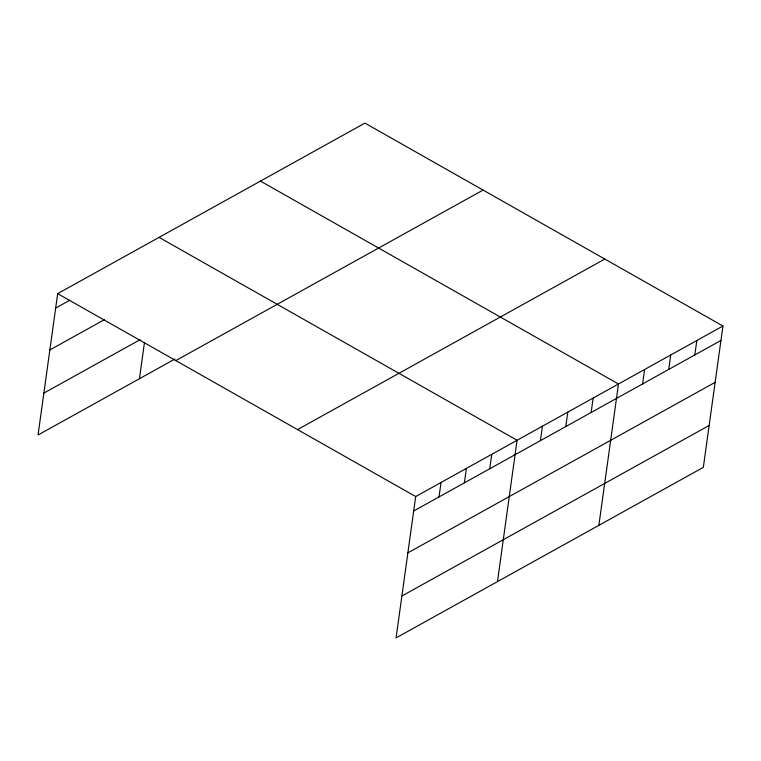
<?xml version="1.0" encoding="UTF-8"?>
<svg xmlns="http://www.w3.org/2000/svg" width="761" height="761" viewBox="0 0 761 761"><rect width="100%" height="100%" fill="white"/><g stroke="black" fill="none" stroke-linecap="round" stroke-linejoin="round"><path stroke-width="1.14" d="M722.95 326.012L415.687 496.543L396.072 637.889L703.335 467.359L722.95 326.012L364.928 123.111L57.665 293.641L38.05 434.988L174.935 359.011M139.444 378.712L144.447 342.65M439.03 496.914L441.038 482.474M464.381 482.845L466.388 468.405M489.732 468.776L491.739 454.336M497.475 581.613L517.08 440.267L159.059 237.365M540.434 440.638L542.431 426.198M565.775 426.569L567.782 412.129M591.126 412.5L593.133 398.06M598.869 525.337L618.484 383.991L260.452 181.089M642.598 383.934L644.596 369.504M668.71 369.446L670.717 355.007M694.831 354.949L696.829 340.509M55.658 308.081L69.86 300.205M49.846 349.955L104.599 319.572M43.862 393.104L140.186 339.644M175.81 360.6L483.073 190.069M297.541 429.585L604.805 259.054M413.68 510.983L720.943 340.452M407.877 552.857L715.14 382.336M401.884 596.006L709.147 425.475M57.665 293.641L415.687 496.543"/></g></svg>
